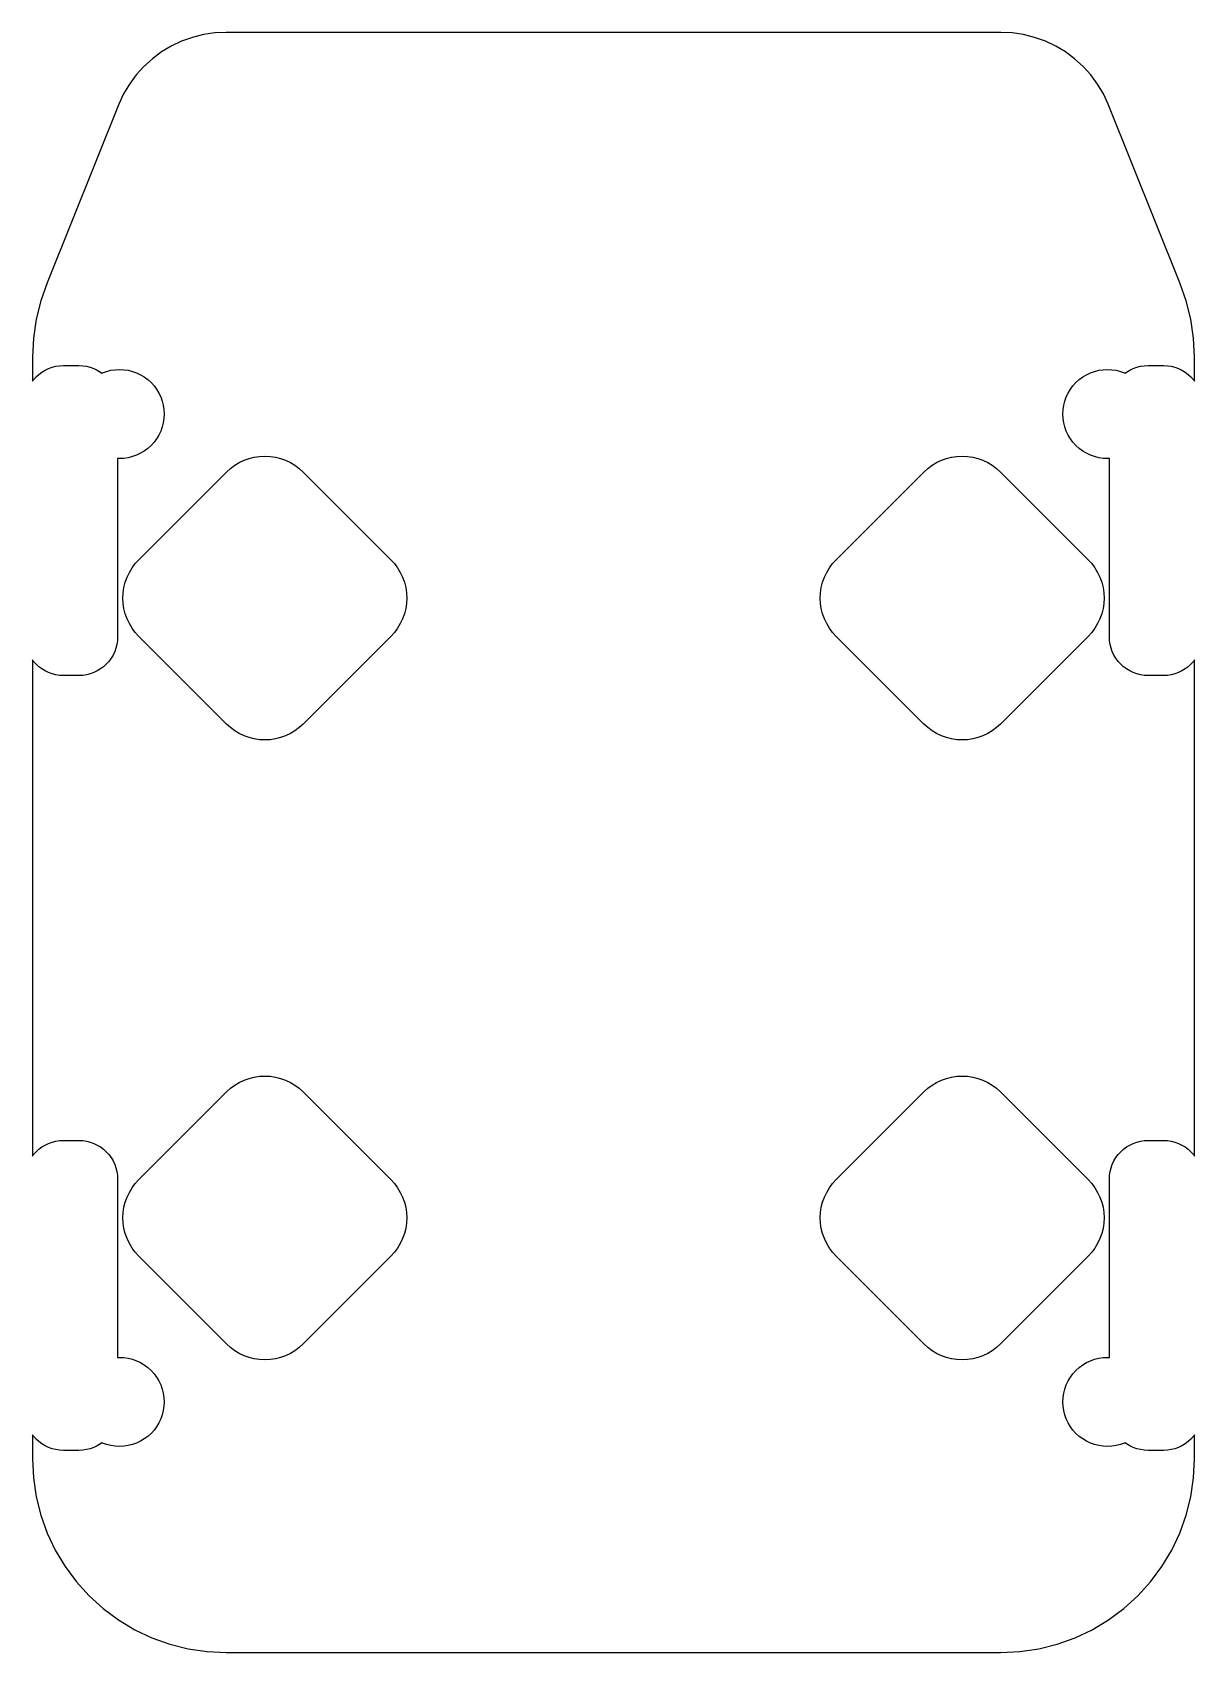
# Model space of a CAD drawing. Header units: metres. Extents: x -15 to 15, y -19.2 to 22.6.
import ezdxf

# ---------------------------------------------------------------- set-up
doc = ezdxf.new("R2010")
doc.units = ezdxf.units.M

msp = doc.modelspace()

# ---------------------------------------------------------------- linework, layer by layer
for p, q in [((-10.2941, 22.5855), (-10.5853, 22.5423)), ((-10, 22.6), (-10.2941, 22.5855)), ((10, 22.6), (-10, 22.6)), ((10.2941, 22.5855), (10, 22.6)), ((10.5853, 22.5423), (10.2941, 22.5855)), ((-11.4142, 22.2458), (-11.6667, 22.0944)), ((-11.1481, 22.3716), (-11.4142, 22.2458)), ((-10.8708, 22.4708), (-11.1481, 22.3716)), ((-10.5853, 22.5423), (-10.8708, 22.4708)), ((10.8708, 22.4708), (10.5853, 22.5423)), ((11.1481, 22.3716), (10.8708, 22.4708)), ((11.4142, 22.2458), (11.1481, 22.3716)), ((11.6667, 22.0944), (11.4142, 22.2458)), ((-11.9032, 21.919), (-12.1213, 21.7213)), ((-11.6667, 22.0944), (-11.9032, 21.919)), ((11.9032, 21.919), (11.6667, 22.0944)), ((12.1213, 21.7213), (11.9032, 21.919)), ((-12.319, 21.5032), (-12.4944, 21.2667)), ((-12.1213, 21.7213), (-12.319, 21.5032)), ((12.319, 21.5032), (12.1213, 21.7213)), ((12.4944, 21.2667), (12.319, 21.5032)), ((-12.6458, 21.0142), (-12.7716, 20.748)), ((-12.4944, 21.2667), (-12.6458, 21.0142)), ((12.6458, 21.0142), (12.4944, 21.2667)), ((12.7716, 20.748), (12.6458, 21.0142)), ((-12.7716, 20.748), (-14.6194, 16.1334)), ((14.6194, 16.1334), (12.7716, 20.748)), ((-14.6194, 16.1334), (-14.7847, 15.6714)), ((14.7847, 15.6714), (14.6194, 16.1334)), ((-14.7847, 15.6714), (-14.9039, 15.1954)), ((14.9039, 15.1954), (14.7847, 15.6714)), ((-14.9039, 15.1954), (-14.9759, 14.7101)), ((14.9759, 14.7101), (14.9039, 15.1954)), ((-14.9759, 14.7101), (-15, 14.22)), ((15, 14.22), (14.9759, 14.7101)), ((-15, 14.22), (-15, 13.598)), ((15, 13.598), (15, 14.22)), ((-14.8344, 13.773), (-14.7556, 13.8315)), ((-14.7556, 13.8315), (-14.6714, 13.8819)), ((-14.6714, 13.8819), (-14.5827, 13.9239)), ((-14.5827, 13.9239), (-14.4903, 13.9569)), ((-14.4903, 13.9569), (-14.3951, 13.9808)), ((-14.3951, 13.9808), (-14.298, 13.9952)), ((-14.298, 13.9952), (-14.2, 14)), ((-14.2, 14), (-13.8, 14)), ((-13.8, 14), (-13.702, 13.9952)), ((-13.702, 13.9952), (-13.6049, 13.9808)), ((-13.6049, 13.9808), (-13.5097, 13.9569)), ((-13.5097, 13.9569), (-13.4173, 13.9239)), ((-13.4173, 13.9239), (-13.3286, 13.8819)), ((-13.3286, 13.8819), (-13.2444, 13.8315)), ((-13.2444, 13.8315), (-13.2076, 13.8042)), ((-13.2076, 13.8042), (-13.1901, 13.8125)), ((-13.1901, 13.8125), (-13.0838, 13.8505)), ((-13.0838, 13.8505), (-12.9743, 13.8779)), ((-12.9743, 13.8779), (-12.8627, 13.8945)), ((-12.8627, 13.8945), (-12.75, 13.9)), ((-12.75, 13.9), (-12.6373, 13.8945)), ((-12.6373, 13.8945), (-12.5256, 13.8779)), ((-12.5256, 13.8779), (-12.4162, 13.8505)), ((-12.4162, 13.8505), (-12.3099, 13.8125)), ((-12.3099, 13.8125), (-12.2079, 13.7642)), ((12.2079, 13.7642), (12.3099, 13.8125)), ((12.3099, 13.8125), (12.4162, 13.8505)), ((12.4162, 13.8505), (12.5256, 13.8779)), ((12.5256, 13.8779), (12.6373, 13.8945)), ((12.6373, 13.8945), (12.75, 13.9)), ((12.75, 13.9), (12.8627, 13.8945)), ((12.8627, 13.8945), (12.9743, 13.8779)), ((12.9743, 13.8779), (13.0838, 13.8505)), ((13.0838, 13.8505), (13.1901, 13.8125)), ((13.1901, 13.8125), (13.2076, 13.8042)), ((13.2076, 13.8042), (13.2444, 13.8315)), ((13.2444, 13.8315), (13.3286, 13.8819)), ((13.3286, 13.8819), (13.4173, 13.9239)), ((13.4173, 13.9239), (13.5097, 13.9569)), ((13.5097, 13.9569), (13.6049, 13.9808)), ((13.6049, 13.9808), (13.702, 13.9952)), ((13.702, 13.9952), (13.8, 14)), ((13.8, 14), (14.2, 14)), ((14.2, 14), (14.298, 13.9952)), ((14.298, 13.9952), (14.3951, 13.9808)), ((14.3951, 13.9808), (14.4903, 13.9569)), ((14.4903, 13.9569), (14.5827, 13.9239)), ((14.5827, 13.9239), (14.6714, 13.8819)), ((14.6714, 13.8819), (14.7556, 13.8315)), ((14.7556, 13.8315), (14.8344, 13.773)), ((-15, 13.598), (-14.973, 13.6344)), ((-14.973, 13.6344), (-14.9071, 13.7071)), ((-14.9071, 13.7071), (-14.8344, 13.773)), ((-12.2079, 13.7642), (-12.1111, 13.7062)), ((-12.1111, 13.7062), (-12.0204, 13.639)), ((-12.0204, 13.639), (-11.9368, 13.5632)), ((-11.9368, 13.5632), (-11.861, 13.4795)), ((-11.861, 13.4795), (-11.7938, 13.3889)), ((-11.7938, 13.3889), (-11.7358, 13.2921)), ((11.7358, 13.2921), (11.7938, 13.3889)), ((11.7938, 13.3889), (11.861, 13.4795)), ((11.861, 13.4795), (11.9368, 13.5632)), ((11.9368, 13.5632), (12.0204, 13.639)), ((12.0204, 13.639), (12.1111, 13.7062)), ((12.1111, 13.7062), (12.2079, 13.7642)), ((14.8344, 13.773), (14.9071, 13.7071)), ((14.9071, 13.7071), (14.973, 13.6344)), ((14.973, 13.6344), (15, 13.598)), ((-11.7358, 13.2921), (-11.6875, 13.1901)), ((-11.6875, 13.1901), (-11.6495, 13.0838)), ((-11.6495, 13.0838), (-11.6221, 12.9743)), ((-11.6221, 12.9743), (-11.6055, 12.8627)), ((11.6055, 12.8627), (11.6221, 12.9743)), ((11.6221, 12.9743), (11.6495, 13.0838)), ((11.6495, 13.0838), (11.6875, 13.1901)), ((11.6875, 13.1901), (11.7358, 13.2921)), ((-11.6055, 12.6373), (-11.6221, 12.5256)), ((-11.6055, 12.8627), (-11.6, 12.75)), ((-11.6, 12.75), (-11.6055, 12.6373)), ((11.6, 12.75), (11.6055, 12.8627)), ((11.6055, 12.6373), (11.6, 12.75)), ((11.6221, 12.5256), (11.6055, 12.6373)), ((-11.7358, 12.2079), (-11.7938, 12.1111)), ((-11.6875, 12.3099), (-11.7358, 12.2079)), ((-11.6495, 12.4162), (-11.6875, 12.3099)), ((-11.6221, 12.5256), (-11.6495, 12.4162)), ((11.6495, 12.4162), (11.6221, 12.5256)), ((11.6875, 12.3099), (11.6495, 12.4162)), ((11.7358, 12.2079), (11.6875, 12.3099)), ((11.7938, 12.1111), (11.7358, 12.2079)), ((-12.2079, 11.7358), (-12.3099, 11.6875)), ((-12.1111, 11.7938), (-12.2079, 11.7358)), ((-12.0204, 11.861), (-12.1111, 11.7938)), ((-11.9368, 11.9368), (-12.0204, 11.861)), ((-11.861, 12.0204), (-11.9368, 11.9368)), ((-11.7938, 12.1111), (-11.861, 12.0204)), ((11.861, 12.0204), (11.7938, 12.1111)), ((11.9368, 11.9368), (11.861, 12.0204)), ((12.0204, 11.861), (11.9368, 11.9368)), ((12.1111, 11.7938), (12.0204, 11.861)), ((12.2079, 11.7358), (12.1111, 11.7938)), ((12.3099, 11.6875), (12.2079, 11.7358)), ((-12.75, 11.6), (-12.8, 11.6024)), ((-12.8, 11.6024), (-12.8, 7)), ((-12.6373, 11.6055), (-12.75, 11.6)), ((-12.5256, 11.6221), (-12.6373, 11.6055)), ((-12.4162, 11.6495), (-12.5256, 11.6221)), ((-12.3099, 11.6875), (-12.4162, 11.6495)), ((-9.98994, 11.2527), (-9.88815, 11.345)), ((-9.88815, 11.345), (-9.77779, 11.4268)), ((-9.77779, 11.4268), (-9.65994, 11.4974)), ((-9.65994, 11.4974), (-9.53575, 11.5562)), ((-9.53575, 11.5562), (-9.40639, 11.6025)), ((-9.40639, 11.6025), (-9.27312, 11.6358)), ((-9.27312, 11.6358), (-9.13721, 11.656)), ((-9.13721, 11.656), (-9, 11.6627)), ((-9, 11.6627), (-8.86278, 11.656)), ((-8.86278, 11.656), (-8.72687, 11.6358)), ((-8.72687, 11.6358), (-8.5936, 11.6025)), ((-8.5936, 11.6025), (-8.46423, 11.5562)), ((-8.46423, 11.5562), (-8.34004, 11.4974)), ((-8.34004, 11.4974), (-8.2222, 11.4268)), ((-8.2222, 11.4268), (-8.11183, 11.345)), ((-8.11183, 11.345), (-8.01004, 11.2527)), ((8.01004, 11.2527), (8.11183, 11.345)), ((8.11183, 11.345), (8.2222, 11.4268)), ((8.2222, 11.4268), (8.34004, 11.4974)), ((8.34004, 11.4974), (8.46423, 11.5562)), ((8.46423, 11.5562), (8.5936, 11.6025)), ((8.5936, 11.6025), (8.72687, 11.6358)), ((8.72687, 11.6358), (8.86278, 11.656)), ((8.86278, 11.656), (9, 11.6627)), ((9, 11.6627), (9.13721, 11.656)), ((9.13721, 11.656), (9.27312, 11.6358)), ((9.27312, 11.6358), (9.40639, 11.6025)), ((9.40639, 11.6025), (9.53575, 11.5562)), ((9.53575, 11.5562), (9.65994, 11.4974)), ((9.65994, 11.4974), (9.77779, 11.4268)), ((9.77779, 11.4268), (9.88815, 11.345)), ((9.88815, 11.345), (9.98994, 11.2527)), ((12.4162, 11.6495), (12.3099, 11.6875)), ((12.5256, 11.6221), (12.4162, 11.6495)), ((12.6373, 11.6055), (12.5256, 11.6221)), ((12.75, 11.6), (12.6373, 11.6055)), ((12.8, 11.6024), (12.75, 11.6)), ((12.8, 7), (12.8, 11.6024)), ((-12.2527, 8.98994), (-9.98994, 11.2527)), ((-8.01004, 11.2527), (-5.7473, 8.98994)), ((5.7473, 8.98994), (8.01004, 11.2527)), ((9.98994, 11.2527), (12.2527, 8.98994)), ((-12.4268, 8.77779), (-12.345, 8.88815)), ((-12.345, 8.88815), (-12.2527, 8.98994)), ((-5.7473, 8.98994), (-5.65503, 8.88815)), ((-5.65503, 8.88815), (-5.57318, 8.77779)), ((5.57318, 8.77779), (5.65503, 8.88815)), ((5.65503, 8.88815), (5.7473, 8.98994)), ((12.2527, 8.98994), (12.345, 8.88815)), ((12.345, 8.88815), (12.4268, 8.77779)), ((-12.6358, 8.27312), (-12.6025, 8.40639)), ((-12.6025, 8.40639), (-12.5562, 8.53575)), ((-12.5562, 8.53575), (-12.4974, 8.65994)), ((-12.4974, 8.65994), (-12.4268, 8.77779)), ((-5.57318, 8.77779), (-5.50255, 8.65994)), ((-5.50255, 8.65994), (-5.44382, 8.53575)), ((-5.44382, 8.53575), (-5.39752, 8.40639)), ((-5.39752, 8.40639), (-5.36414, 8.27312)), ((5.36414, 8.27312), (5.39752, 8.40639)), ((5.39752, 8.40639), (5.44382, 8.53575)), ((5.44382, 8.53575), (5.50255, 8.65994)), ((5.50255, 8.65994), (5.57318, 8.77779)), ((12.4268, 8.77779), (12.4974, 8.65994)), ((12.4974, 8.65994), (12.5562, 8.53575)), ((12.5562, 8.53575), (12.6025, 8.40639)), ((12.6025, 8.40639), (12.6358, 8.27312)), ((-12.6627, 8), (-12.656, 8.13721)), ((-12.656, 7.86278), (-12.6627, 8)), ((-12.656, 8.13721), (-12.6358, 8.27312)), ((-5.36414, 8.27312), (-5.34398, 8.13721)), ((-5.34398, 8.13721), (-5.33725, 8)), ((-5.33725, 8), (-5.34398, 7.86278)), ((5.33725, 8), (5.34398, 8.13721)), ((5.34398, 7.86278), (5.33725, 8)), ((5.34398, 8.13721), (5.36414, 8.27312)), ((12.6358, 8.27312), (12.656, 8.13721)), ((12.656, 8.13721), (12.6627, 8)), ((12.6627, 8), (12.656, 7.86278)), ((-12.6358, 7.72687), (-12.656, 7.86278)), ((-12.6025, 7.5936), (-12.6358, 7.72687)), ((-12.5562, 7.46423), (-12.6025, 7.5936)), ((-5.39752, 7.5936), (-5.44382, 7.46423)), ((-5.36414, 7.72687), (-5.39752, 7.5936)), ((-5.34398, 7.86278), (-5.36414, 7.72687)), ((5.36414, 7.72687), (5.34398, 7.86278)), ((5.39752, 7.5936), (5.36414, 7.72687)), ((5.44382, 7.46423), (5.39752, 7.5936)), ((12.6025, 7.5936), (12.5562, 7.46423)), ((12.6358, 7.72687), (12.6025, 7.5936)), ((12.656, 7.86278), (12.6358, 7.72687)), ((-12.4974, 7.34004), (-12.5562, 7.46423)), ((-12.4268, 7.2222), (-12.4974, 7.34004)), ((-12.345, 7.11183), (-12.4268, 7.2222)), ((-12.2527, 7.01004), (-12.345, 7.11183)), ((-5.65503, 7.11183), (-5.7473, 7.01004)), ((-5.57318, 7.2222), (-5.65503, 7.11183)), ((-5.50255, 7.34004), (-5.57318, 7.2222)), ((-5.44382, 7.46423), (-5.50255, 7.34004)), ((5.50255, 7.34004), (5.44382, 7.46423)), ((5.57318, 7.2222), (5.50255, 7.34004)), ((5.65503, 7.11183), (5.57318, 7.2222)), ((5.7473, 7.01004), (5.65503, 7.11183)), ((12.345, 7.11183), (12.2527, 7.01004)), ((12.4268, 7.2222), (12.345, 7.11183)), ((12.4974, 7.34004), (12.4268, 7.2222)), ((12.5562, 7.46423), (12.4974, 7.34004)), ((-12.8431, 6.70972), (-12.8761, 6.61731)), ((-12.8192, 6.80492), (-12.8431, 6.70972)), ((-12.8048, 6.90198), (-12.8192, 6.80492)), ((-12.8, 7), (-12.8048, 6.90198)), ((-9.98994, 4.7473), (-12.2527, 7.01004)), ((-5.7473, 7.01004), (-8.01004, 4.7473)), ((8.01004, 4.7473), (5.7473, 7.01004)), ((12.2527, 7.01004), (9.98994, 4.7473)), ((12.8048, 6.90198), (12.8, 7)), ((12.8192, 6.80492), (12.8048, 6.90198)), ((12.8431, 6.70972), (12.8192, 6.80492)), ((12.8761, 6.61731), (12.8431, 6.70972)), ((-14.973, 6.3656), (-15, 6.40199)), ((-15, 6.40199), (-15, -6.40199)), ((-14.9071, 6.29289), (-14.973, 6.3656)), ((-14.8344, 6.22699), (-14.9071, 6.29289)), ((-13.0929, 6.29289), (-13.1656, 6.22699)), ((-13.027, 6.3656), (-13.0929, 6.29289)), ((-12.9685, 6.44443), (-13.027, 6.3656)), ((-12.9181, 6.52861), (-12.9685, 6.44443)), ((-12.8761, 6.61731), (-12.9181, 6.52861)), ((12.9181, 6.52861), (12.8761, 6.61731)), ((12.9685, 6.44443), (12.9181, 6.52861)), ((13.027, 6.3656), (12.9685, 6.44443)), ((13.0929, 6.29289), (13.027, 6.3656)), ((13.1656, 6.22699), (13.0929, 6.29289)), ((14.9071, 6.29289), (14.8344, 6.22699)), ((14.973, 6.3656), (14.9071, 6.29289)), ((15, 6.40199), (14.973, 6.3656)), ((15, -6.40199), (15, 6.40199)), ((-14.7556, 6.16853), (-14.8344, 6.22699)), ((-14.6714, 6.11807), (-14.7556, 6.16853)), ((-14.5827, 6.07613), (-14.6714, 6.11807)), ((-14.4903, 6.04306), (-14.5827, 6.07613)), ((-14.3951, 6.01921), (-14.4903, 6.04306)), ((-14.298, 6.00482), (-14.3951, 6.01921)), ((-14.2, 6), (-14.298, 6.00482)), ((-13.8, 6), (-14.2, 6)), ((-13.702, 6.00482), (-13.8, 6)), ((-13.6049, 6.01921), (-13.702, 6.00482)), ((-13.5097, 6.04306), (-13.6049, 6.01921)), ((-13.4173, 6.07613), (-13.5097, 6.04306)), ((-13.3286, 6.11807), (-13.4173, 6.07613)), ((-13.2444, 6.16853), (-13.3286, 6.11807)), ((-13.1656, 6.22699), (-13.2444, 6.16853)), ((13.2444, 6.16853), (13.1656, 6.22699)), ((13.3286, 6.11807), (13.2444, 6.16853)), ((13.4173, 6.07613), (13.3286, 6.11807)), ((13.5097, 6.04306), (13.4173, 6.07613)), ((13.6049, 6.01921), (13.5097, 6.04306)), ((13.702, 6.00482), (13.6049, 6.01921)), ((13.8, 6), (13.702, 6.00482)), ((14.2, 6), (13.8, 6)), ((14.298, 6.00482), (14.2, 6)), ((14.3951, 6.01921), (14.298, 6.00482)), ((14.4903, 6.04306), (14.3951, 6.01921)), ((14.5827, 6.07613), (14.4903, 6.04306)), ((14.6714, 6.11807), (14.5827, 6.07613)), ((14.7556, 6.16853), (14.6714, 6.11807)), ((14.8344, 6.22699), (14.7556, 6.16853)), ((-9.88815, 4.65503), (-9.98994, 4.7473)), ((-9.77779, 4.57318), (-9.88815, 4.65503)), ((-8.11183, 4.65503), (-8.2222, 4.57318)), ((-8.01004, 4.7473), (-8.11183, 4.65503)), ((8.11183, 4.65503), (8.01004, 4.7473)), ((8.2222, 4.57318), (8.11183, 4.65503)), ((9.88815, 4.65503), (9.77779, 4.57318)), ((9.98994, 4.7473), (9.88815, 4.65503)), ((-9.65994, 4.50255), (-9.77779, 4.57318)), ((-9.53575, 4.44382), (-9.65994, 4.50255)), ((-9.40639, 4.39752), (-9.53575, 4.44382)), ((-9.27312, 4.36414), (-9.40639, 4.39752)), ((-9.13721, 4.34398), (-9.27312, 4.36414)), ((-9, 4.33725), (-9.13721, 4.34398)), ((-8.86278, 4.34398), (-9, 4.33725)), ((-8.72687, 4.36414), (-8.86278, 4.34398)), ((-8.5936, 4.39752), (-8.72687, 4.36414)), ((-8.46423, 4.44382), (-8.5936, 4.39752)), ((-8.34004, 4.50255), (-8.46423, 4.44382)), ((-8.2222, 4.57318), (-8.34004, 4.50255)), ((8.34004, 4.50255), (8.2222, 4.57318)), ((8.46423, 4.44382), (8.34004, 4.50255)), ((8.5936, 4.39752), (8.46423, 4.44382)), ((8.72687, 4.36414), (8.5936, 4.39752)), ((8.86278, 4.34398), (8.72687, 4.36414)), ((9, 4.33725), (8.86278, 4.34398)), ((9.13721, 4.34398), (9, 4.33725)), ((9.27312, 4.36414), (9.13721, 4.34398)), ((9.40639, 4.39752), (9.27312, 4.36414)), ((9.53575, 4.44382), (9.40639, 4.39752)), ((9.65994, 4.50255), (9.53575, 4.44382)), ((9.77779, 4.57318), (9.65994, 4.50255)), ((-9.88815, -4.65503), (-9.77779, -4.57318)), ((-9.77779, -4.57318), (-9.65994, -4.50255)), ((-9.65994, -4.50255), (-9.53575, -4.44382)), ((-9.53575, -4.44382), (-9.40639, -4.39752)), ((-9.40639, -4.39752), (-9.27312, -4.36414)), ((-9.27312, -4.36414), (-9.13721, -4.34398)), ((-9.13721, -4.34398), (-9, -4.33725)), ((-9, -4.33725), (-8.86278, -4.34398)), ((-8.86278, -4.34398), (-8.72687, -4.36414)), ((-8.72687, -4.36414), (-8.5936, -4.39752)), ((-8.5936, -4.39752), (-8.46423, -4.44382)), ((-8.46423, -4.44382), (-8.34004, -4.50255)), ((-8.34004, -4.50255), (-8.2222, -4.57318)), ((-8.2222, -4.57318), (-8.11183, -4.65503)), ((8.11183, -4.65503), (8.2222, -4.57318)), ((8.2222, -4.57318), (8.34004, -4.50255)), ((8.34004, -4.50255), (8.46423, -4.44382)), ((8.46423, -4.44382), (8.5936, -4.39752)), ((8.5936, -4.39752), (8.72687, -4.36414)), ((8.72687, -4.36414), (8.86278, -4.34398)), ((8.86278, -4.34398), (9, -4.33725)), ((9, -4.33725), (9.13721, -4.34398)), ((9.13721, -4.34398), (9.27312, -4.36414)), ((9.27312, -4.36414), (9.40639, -4.39752)), ((9.40639, -4.39752), (9.53575, -4.44382)), ((9.53575, -4.44382), (9.65994, -4.50255)), ((9.65994, -4.50255), (9.77779, -4.57318)), ((9.77779, -4.57318), (9.88815, -4.65503)), ((-12.2527, -7.01004), (-9.98994, -4.7473)), ((-9.98994, -4.7473), (-9.88815, -4.65503)), ((-8.11183, -4.65503), (-8.01004, -4.7473)), ((-8.01004, -4.7473), (-5.7473, -7.01004)), ((5.7473, -7.01004), (8.01004, -4.7473)), ((8.01004, -4.7473), (8.11183, -4.65503)), ((9.88815, -4.65503), (9.98994, -4.7473)), ((9.98994, -4.7473), (12.2527, -7.01004)), ((-14.9071, -6.29289), (-14.8344, -6.22699)), ((-14.8344, -6.22699), (-14.7556, -6.16853)), ((-14.7556, -6.16853), (-14.6714, -6.11807)), ((-14.6714, -6.11807), (-14.5827, -6.07613)), ((-14.5827, -6.07613), (-14.4903, -6.04306)), ((-14.4903, -6.04306), (-14.3951, -6.01921)), ((-14.3951, -6.01921), (-14.298, -6.00482)), ((-14.298, -6.00482), (-14.2, -6)), ((-14.2, -6), (-13.8, -6)), ((-13.8, -6), (-13.702, -6.00482)), ((-13.702, -6.00482), (-13.6049, -6.01921)), ((-13.6049, -6.01921), (-13.5097, -6.04306)), ((-13.5097, -6.04306), (-13.4173, -6.07613)), ((-13.4173, -6.07613), (-13.3286, -6.11807)), ((-13.3286, -6.11807), (-13.2444, -6.16853)), ((-13.2444, -6.16853), (-13.1656, -6.22699)), ((-13.1656, -6.22699), (-13.0929, -6.29289)), ((13.0929, -6.29289), (13.1656, -6.22699)), ((13.1656, -6.22699), (13.2444, -6.16853)), ((13.2444, -6.16853), (13.3286, -6.11807)), ((13.3286, -6.11807), (13.4173, -6.07613)), ((13.4173, -6.07613), (13.5097, -6.04306)), ((13.5097, -6.04306), (13.6049, -6.01921)), ((13.6049, -6.01921), (13.702, -6.00482)), ((13.702, -6.00482), (13.8, -6)), ((13.8, -6), (14.2, -6)), ((14.2, -6), (14.298, -6.00482)), ((14.298, -6.00482), (14.3951, -6.01921)), ((14.3951, -6.01921), (14.4903, -6.04306)), ((14.4903, -6.04306), (14.5827, -6.07613)), ((14.5827, -6.07613), (14.6714, -6.11807)), ((14.6714, -6.11807), (14.7556, -6.16853)), ((14.7556, -6.16853), (14.8344, -6.22699)), ((14.8344, -6.22699), (14.9071, -6.29289)), ((-15, -6.40199), (-14.973, -6.3656)), ((-14.973, -6.3656), (-14.9071, -6.29289)), ((-13.0929, -6.29289), (-13.027, -6.3656)), ((-13.027, -6.3656), (-12.9685, -6.44443)), ((-12.9685, -6.44443), (-12.9181, -6.52861)), ((-12.9181, -6.52861), (-12.8761, -6.61731)), ((-12.8761, -6.61731), (-12.8431, -6.70972)), ((12.8431, -6.70972), (12.8761, -6.61731)), ((12.8761, -6.61731), (12.9181, -6.52861)), ((12.9181, -6.52861), (12.9685, -6.44443)), ((12.9685, -6.44443), (13.027, -6.3656)), ((13.027, -6.3656), (13.0929, -6.29289)), ((14.9071, -6.29289), (14.973, -6.3656)), ((14.973, -6.3656), (15, -6.40199)), ((-12.8431, -6.70972), (-12.8192, -6.80492)), ((-12.8192, -6.80492), (-12.8048, -6.90198)), ((-12.8048, -6.90198), (-12.8, -7)), ((-12.8, -7), (-12.8, -11.6024)), ((-12.345, -7.11183), (-12.2527, -7.01004)), ((-5.7473, -7.01004), (-5.65503, -7.11183)), ((5.65503, -7.11183), (5.7473, -7.01004)), ((12.2527, -7.01004), (12.345, -7.11183)), ((12.8, -7), (12.8048, -6.90198)), ((12.8, -11.6024), (12.8, -7)), ((12.8048, -6.90198), (12.8192, -6.80492)), ((12.8192, -6.80492), (12.8431, -6.70972)), ((-12.6025, -7.5936), (-12.5562, -7.46423)), ((-12.5562, -7.46423), (-12.4974, -7.34004)), ((-12.4974, -7.34004), (-12.4268, -7.2222)), ((-12.4268, -7.2222), (-12.345, -7.11183)), ((-5.65503, -7.11183), (-5.57318, -7.2222)), ((-5.57318, -7.2222), (-5.50255, -7.34004)), ((-5.50255, -7.34004), (-5.44382, -7.46423)), ((-5.44382, -7.46423), (-5.39752, -7.5936)), ((5.39752, -7.5936), (5.44382, -7.46423)), ((5.44382, -7.46423), (5.50255, -7.34004)), ((5.50255, -7.34004), (5.57318, -7.2222)), ((5.57318, -7.2222), (5.65503, -7.11183)), ((12.345, -7.11183), (12.4268, -7.2222)), ((12.4268, -7.2222), (12.4974, -7.34004)), ((12.4974, -7.34004), (12.5562, -7.46423)), ((12.5562, -7.46423), (12.6025, -7.5936)), ((-12.6627, -8), (-12.656, -7.86278)), ((-12.656, -7.86278), (-12.6358, -7.72687)), ((-12.6358, -7.72687), (-12.6025, -7.5936)), ((-5.39752, -7.5936), (-5.36414, -7.72687)), ((-5.36414, -7.72687), (-5.34398, -7.86278)), ((-5.34398, -7.86278), (-5.33725, -8)), ((5.33725, -8), (5.34398, -7.86278)), ((5.34398, -7.86278), (5.36414, -7.72687)), ((5.36414, -7.72687), (5.39752, -7.5936)), ((12.6025, -7.5936), (12.6358, -7.72687)), ((12.6358, -7.72687), (12.656, -7.86278)), ((12.656, -7.86278), (12.6627, -8)), ((-12.656, -8.13721), (-12.6627, -8)), ((-12.6358, -8.27312), (-12.656, -8.13721)), ((-12.6025, -8.40639), (-12.6358, -8.27312)), ((-5.36414, -8.27312), (-5.39752, -8.40639)), ((-5.34398, -8.13721), (-5.36414, -8.27312)), ((-5.33725, -8), (-5.34398, -8.13721)), ((5.34398, -8.13721), (5.33725, -8)), ((5.36414, -8.27312), (5.34398, -8.13721)), ((5.39752, -8.40639), (5.36414, -8.27312)), ((12.6358, -8.27312), (12.6025, -8.40639)), ((12.656, -8.13721), (12.6358, -8.27312)), ((12.6627, -8), (12.656, -8.13721)), ((-12.5562, -8.53575), (-12.6025, -8.40639)), ((-12.4974, -8.65994), (-12.5562, -8.53575)), ((-12.4268, -8.77779), (-12.4974, -8.65994)), ((-12.345, -8.88815), (-12.4268, -8.77779)), ((-5.57318, -8.77779), (-5.65503, -8.88815)), ((-5.50255, -8.65994), (-5.57318, -8.77779)), ((-5.44382, -8.53575), (-5.50255, -8.65994)), ((-5.39752, -8.40639), (-5.44382, -8.53575)), ((5.44382, -8.53575), (5.39752, -8.40639)), ((5.50255, -8.65994), (5.44382, -8.53575)), ((5.57318, -8.77779), (5.50255, -8.65994)), ((5.65503, -8.88815), (5.57318, -8.77779)), ((12.4268, -8.77779), (12.345, -8.88815)), ((12.4974, -8.65994), (12.4268, -8.77779)), ((12.5562, -8.53575), (12.4974, -8.65994)), ((12.6025, -8.40639), (12.5562, -8.53575)), ((-12.2527, -8.98994), (-12.345, -8.88815)), ((-9.98994, -11.2527), (-12.2527, -8.98994)), ((-5.7473, -8.98994), (-8.01004, -11.2527)), ((-5.65503, -8.88815), (-5.7473, -8.98994)), ((5.7473, -8.98994), (5.65503, -8.88815)), ((8.01004, -11.2527), (5.7473, -8.98994)), ((12.2527, -8.98994), (9.98994, -11.2527)), ((12.345, -8.88815), (12.2527, -8.98994)), ((-9.88815, -11.345), (-9.98994, -11.2527)), ((-8.01004, -11.2527), (-8.11183, -11.345)), ((8.11183, -11.345), (8.01004, -11.2527)), ((9.98994, -11.2527), (9.88815, -11.345)), ((-12.8, -11.6024), (-12.75, -11.6)), ((-12.75, -11.6), (-12.6373, -11.6055)), ((-12.6373, -11.6055), (-12.5256, -11.6221)), ((-12.5256, -11.6221), (-12.4162, -11.6495)), ((-12.4162, -11.6495), (-12.3099, -11.6875)), ((-12.3099, -11.6875), (-12.2079, -11.7358)), ((-9.77779, -11.4268), (-9.88815, -11.345)), ((-9.65994, -11.4974), (-9.77779, -11.4268)), ((-9.53575, -11.5562), (-9.65994, -11.4974)), ((-9.40639, -11.6025), (-9.53575, -11.5562)), ((-9.27312, -11.6358), (-9.40639, -11.6025)), ((-9.13721, -11.656), (-9.27312, -11.6358)), ((-9, -11.6627), (-9.13721, -11.656)), ((-8.86278, -11.656), (-9, -11.6627)), ((-8.72687, -11.6358), (-8.86278, -11.656)), ((-8.5936, -11.6025), (-8.72687, -11.6358)), ((-8.46423, -11.5562), (-8.5936, -11.6025)), ((-8.34004, -11.4974), (-8.46423, -11.5562)), ((-8.2222, -11.4268), (-8.34004, -11.4974)), ((-8.11183, -11.345), (-8.2222, -11.4268)), ((8.2222, -11.4268), (8.11183, -11.345)), ((8.34004, -11.4974), (8.2222, -11.4268)), ((8.46423, -11.5562), (8.34004, -11.4974)), ((8.5936, -11.6025), (8.46423, -11.5562)), ((8.72687, -11.6358), (8.5936, -11.6025)), ((8.86278, -11.656), (8.72687, -11.6358)), ((9, -11.6627), (8.86278, -11.656)), ((9.13721, -11.656), (9, -11.6627)), ((9.27312, -11.6358), (9.13721, -11.656)), ((9.40639, -11.6025), (9.27312, -11.6358)), ((9.53575, -11.5562), (9.40639, -11.6025)), ((9.65994, -11.4974), (9.53575, -11.5562)), ((9.77779, -11.4268), (9.65994, -11.4974)), ((9.88815, -11.345), (9.77779, -11.4268)), ((12.2079, -11.7358), (12.3099, -11.6875)), ((12.3099, -11.6875), (12.4162, -11.6495)), ((12.4162, -11.6495), (12.5256, -11.6221)), ((12.5256, -11.6221), (12.6373, -11.6055)), ((12.6373, -11.6055), (12.75, -11.6)), ((12.75, -11.6), (12.8, -11.6024)), ((-12.2079, -11.7358), (-12.1111, -11.7938)), ((-12.1111, -11.7938), (-12.0204, -11.861)), ((-12.0204, -11.861), (-11.9368, -11.9368)), ((-11.9368, -11.9368), (-11.861, -12.0204)), ((-11.861, -12.0204), (-11.7938, -12.1111)), ((-11.7938, -12.1111), (-11.7358, -12.2079)), ((11.7358, -12.2079), (11.7938, -12.1111)), ((11.7938, -12.1111), (11.861, -12.0204)), ((11.861, -12.0204), (11.9368, -11.9368)), ((11.9368, -11.9368), (12.0204, -11.861)), ((12.0204, -11.861), (12.1111, -11.7938)), ((12.1111, -11.7938), (12.2079, -11.7358)), ((-11.7358, -12.2079), (-11.6875, -12.3099)), ((-11.6875, -12.3099), (-11.6495, -12.4162)), ((-11.6495, -12.4162), (-11.6221, -12.5256)), ((-11.6221, -12.5256), (-11.6055, -12.6373)), ((11.6055, -12.6373), (11.6221, -12.5256)), ((11.6221, -12.5256), (11.6495, -12.4162)), ((11.6495, -12.4162), (11.6875, -12.3099)), ((11.6875, -12.3099), (11.7358, -12.2079)), ((-11.6055, -12.8627), (-11.6221, -12.9743)), ((-11.6055, -12.6373), (-11.6, -12.75)), ((-11.6, -12.75), (-11.6055, -12.8627)), ((11.6, -12.75), (11.6055, -12.6373)), ((11.6055, -12.8627), (11.6, -12.75)), ((11.6221, -12.9743), (11.6055, -12.8627)), ((-11.7358, -13.2921), (-11.7938, -13.3889)), ((-11.6875, -13.1901), (-11.7358, -13.2921)), ((-11.6495, -13.0838), (-11.6875, -13.1901)), ((-11.6221, -12.9743), (-11.6495, -13.0838)), ((11.6495, -13.0838), (11.6221, -12.9743)), ((11.6875, -13.1901), (11.6495, -13.0838)), ((11.7358, -13.2921), (11.6875, -13.1901)), ((11.7938, -13.3889), (11.7358, -13.2921)), ((-14.973, -13.6344), (-15, -13.598)), ((-15, -13.598), (-15, -14.22)), ((-14.9071, -13.7071), (-14.973, -13.6344)), ((-14.8344, -13.773), (-14.9071, -13.7071)), ((-14.7556, -13.8315), (-14.8344, -13.773)), ((-12.2079, -13.7642), (-12.3099, -13.8125)), ((-12.1111, -13.7062), (-12.2079, -13.7642)), ((-12.0204, -13.639), (-12.1111, -13.7062)), ((-11.9368, -13.5632), (-12.0204, -13.639)), ((-11.861, -13.4795), (-11.9368, -13.5632)), ((-11.7938, -13.3889), (-11.861, -13.4795)), ((11.861, -13.4795), (11.7938, -13.3889)), ((11.9368, -13.5632), (11.861, -13.4795)), ((12.0204, -13.639), (11.9368, -13.5632)), ((12.1111, -13.7062), (12.0204, -13.639)), ((12.2079, -13.7642), (12.1111, -13.7062)), ((12.3099, -13.8125), (12.2079, -13.7642)), ((14.8344, -13.773), (14.7556, -13.8315)), ((14.9071, -13.7071), (14.8344, -13.773)), ((14.973, -13.6344), (14.9071, -13.7071)), ((15, -13.598), (14.973, -13.6344)), ((15, -14.22), (15, -13.598)), ((-14.6714, -13.8819), (-14.7556, -13.8315)), ((-14.5827, -13.9239), (-14.6714, -13.8819)), ((-14.4903, -13.9569), (-14.5827, -13.9239)), ((-14.3951, -13.9808), (-14.4903, -13.9569)), ((-14.298, -13.9952), (-14.3951, -13.9808)), ((-14.2, -14), (-14.298, -13.9952)), ((-13.8, -14), (-14.2, -14)), ((-13.702, -13.9952), (-13.8, -14)), ((-13.6049, -13.9808), (-13.702, -13.9952)), ((-13.5097, -13.9569), (-13.6049, -13.9808)), ((-13.4173, -13.9239), (-13.5097, -13.9569)), ((-13.3286, -13.8819), (-13.4173, -13.9239)), ((-13.2444, -13.8315), (-13.3286, -13.8819)), ((-13.2076, -13.8042), (-13.2444, -13.8315)), ((-13.1901, -13.8125), (-13.2076, -13.8042)), ((-13.0838, -13.8505), (-13.1901, -13.8125)), ((-12.9743, -13.8779), (-13.0838, -13.8505)), ((-12.8627, -13.8945), (-12.9743, -13.8779)), ((-12.75, -13.9), (-12.8627, -13.8945)), ((-12.6373, -13.8945), (-12.75, -13.9)), ((-12.5256, -13.8779), (-12.6373, -13.8945)), ((-12.4162, -13.8505), (-12.5256, -13.8779)), ((-12.3099, -13.8125), (-12.4162, -13.8505)), ((12.4162, -13.8505), (12.3099, -13.8125)), ((12.5256, -13.8779), (12.4162, -13.8505)), ((12.6373, -13.8945), (12.5256, -13.8779)), ((12.75, -13.9), (12.6373, -13.8945)), ((12.8627, -13.8945), (12.75, -13.9)), ((12.9743, -13.8779), (12.8627, -13.8945)), ((13.0838, -13.8505), (12.9743, -13.8779)), ((13.1901, -13.8125), (13.0838, -13.8505)), ((13.2076, -13.8042), (13.1901, -13.8125)), ((13.2444, -13.8315), (13.2076, -13.8042)), ((13.3286, -13.8819), (13.2444, -13.8315)), ((13.4173, -13.9239), (13.3286, -13.8819)), ((13.5097, -13.9569), (13.4173, -13.9239)), ((13.6049, -13.9808), (13.5097, -13.9569)), ((13.702, -13.9952), (13.6049, -13.9808)), ((13.8, -14), (13.702, -13.9952)), ((14.2, -14), (13.8, -14)), ((14.298, -13.9952), (14.2, -14)), ((14.3951, -13.9808), (14.298, -13.9952)), ((14.4903, -13.9569), (14.3951, -13.9808)), ((14.5827, -13.9239), (14.4903, -13.9569)), ((14.6714, -13.8819), (14.5827, -13.9239)), ((14.7556, -13.8315), (14.6714, -13.8819)), ((-15, -14.22), (-14.9759, -14.7101)), ((14.9759, -14.7101), (15, -14.22)), ((-14.9759, -14.7101), (-14.9039, -15.1954)), ((14.9039, -15.1954), (14.9759, -14.7101)), ((-14.9039, -15.1954), (-14.7847, -15.6714)), ((14.7847, -15.6714), (14.9039, -15.1954)), ((-14.7847, -15.6714), (-14.6194, -16.1334)), ((14.6194, -16.1334), (14.7847, -15.6714)), ((-14.6194, -16.1334), (-14.4096, -16.577)), ((14.4096, -16.577), (14.6194, -16.1334)), ((-14.4096, -16.577), (-14.1573, -16.9978)), ((14.1573, -16.9978), (14.4096, -16.577)), ((-14.1573, -16.9978), (-13.8651, -17.392)), ((13.8651, -17.392), (14.1573, -16.9978)), ((-13.8651, -17.392), (-13.5355, -17.7555)), ((13.5355, -17.7555), (13.8651, -17.392)), ((-13.5355, -17.7555), (-13.172, -18.085)), ((13.172, -18.085), (13.5355, -17.7555)), ((-13.172, -18.085), (-12.7778, -18.3773)), ((-12.7778, -18.3773), (-12.357, -18.6296)), ((12.357, -18.6296), (12.7778, -18.3773)), ((12.7778, -18.3773), (13.172, -18.085)), ((-12.357, -18.6296), (-11.9134, -18.8394)), ((11.9134, -18.8394), (12.357, -18.6296)), ((-11.9134, -18.8394), (-11.4514, -19.0047)), ((-11.4514, -19.0047), (-10.9754, -19.1239)), ((-10.9754, -19.1239), (-10.4901, -19.1959)), ((-10.4901, -19.1959), (-10, -19.22)), ((-10, -19.22), (10, -19.22)), ((10, -19.22), (10.4901, -19.1959)), ((10.4901, -19.1959), (10.9754, -19.1239)), ((10.9754, -19.1239), (11.4514, -19.0047)), ((11.4514, -19.0047), (11.9134, -18.8394))]:
    msp.add_line(p, q)

doc.saveas('drawing.dxf')
